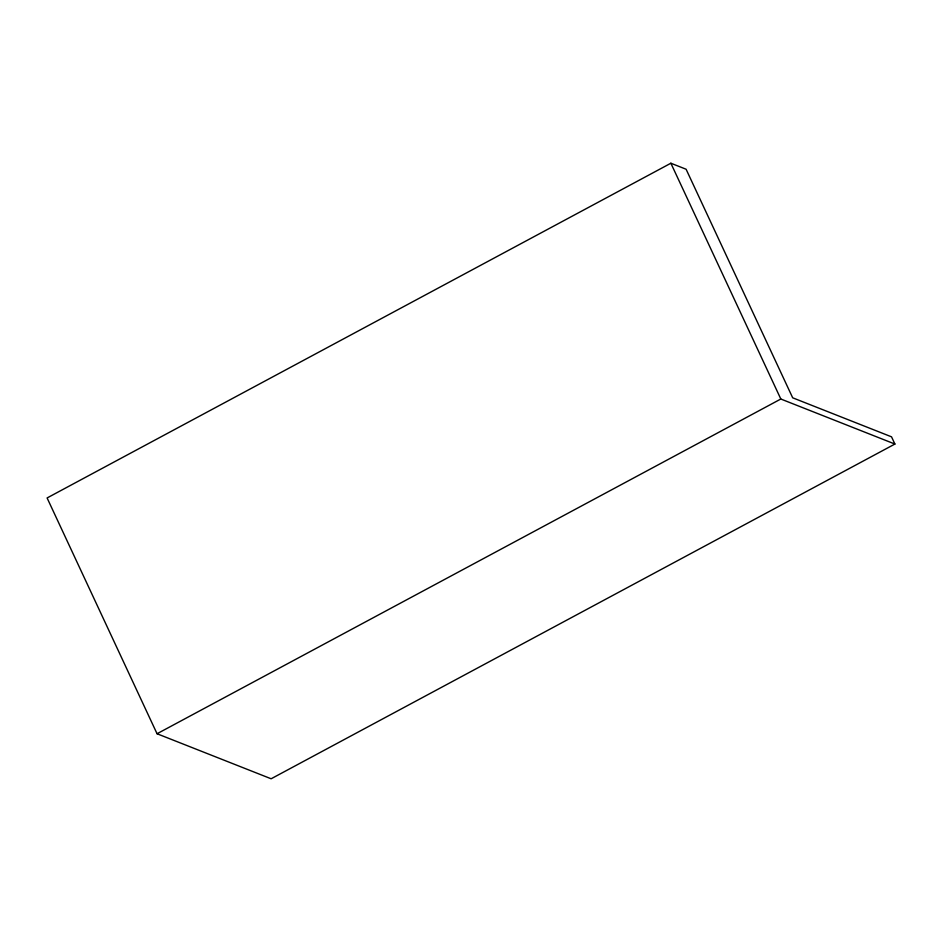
<?xml version="1.0" encoding="UTF-8"?>
<svg xmlns="http://www.w3.org/2000/svg" width="942" height="942" viewBox="0 0 942 942"><rect width="100%" height="100%" fill="white"/><g stroke="black" fill="none" stroke-linecap="round" stroke-linejoin="round"><path stroke-width="1.41" d="M670.869 163.225L47.1 497.953L157.055 733.747L271.131 778.775L894.9 444.047L891.532 436.829L792.681 397.807L686.094 169.23L670.869 163.225L780.824 399.019L894.9 444.047M157.055 733.747L780.824 399.019"/></g></svg>
